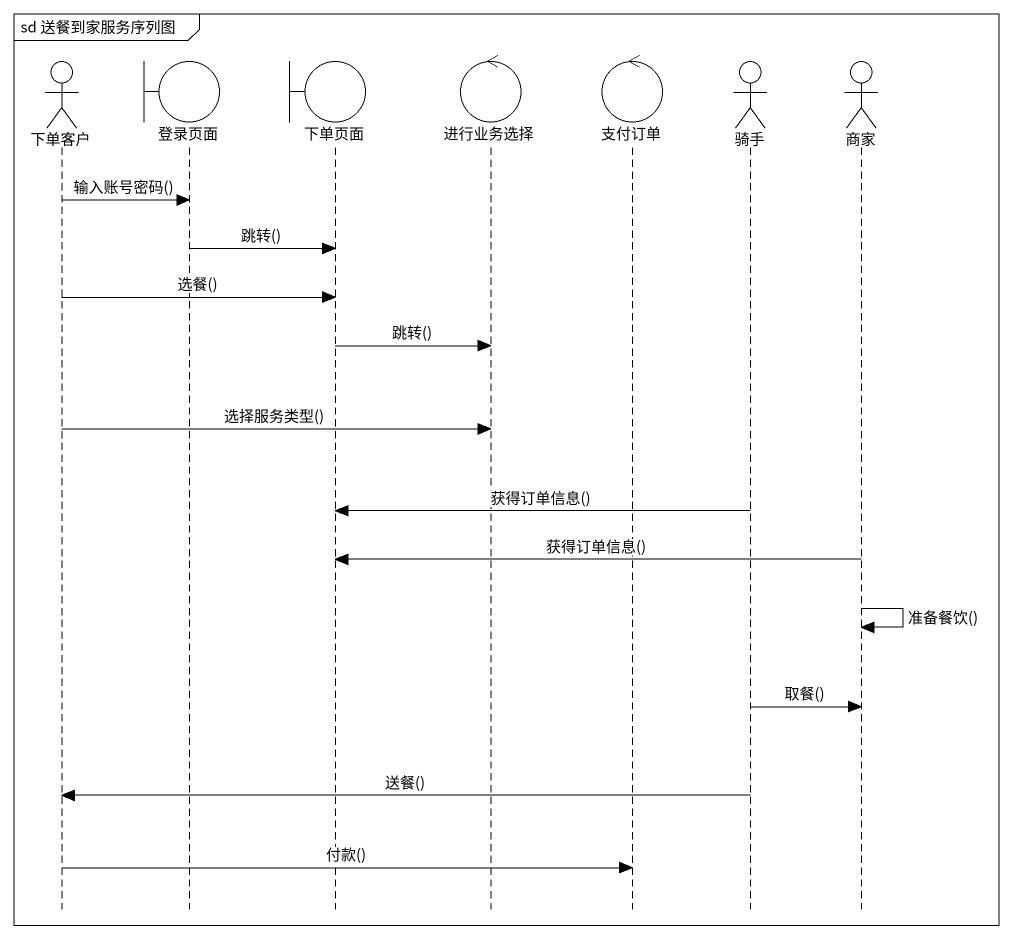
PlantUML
@startuml
mainframe sd 送餐到家服务序列图
hide footbox
actor 下单客户
boundary 登录页面
boundary 下单页面
control 进行业务选择
control 支付订单
actor 骑手
actor 商家

下单客户 -> 登录页面 : 输入账号密码()
登录页面 -> 下单页面 : 跳转()
下单客户 -> 下单页面 : 选餐()
下单页面 -> 进行业务选择 : 跳转()
下单客户 -> 进行业务选择 : 选择服务类型()
骑手 -> 下单页面 : 获得订单信息()
商家 -> 下单页面 : 获得订单信息()
商家 -> 商家 : 准备餐饮()
骑手 -> 商家 : 取餐()
骑手 -> 下单客户 : 送餐()
下单客户 -> 支付订单 : 付款()
@enduml
